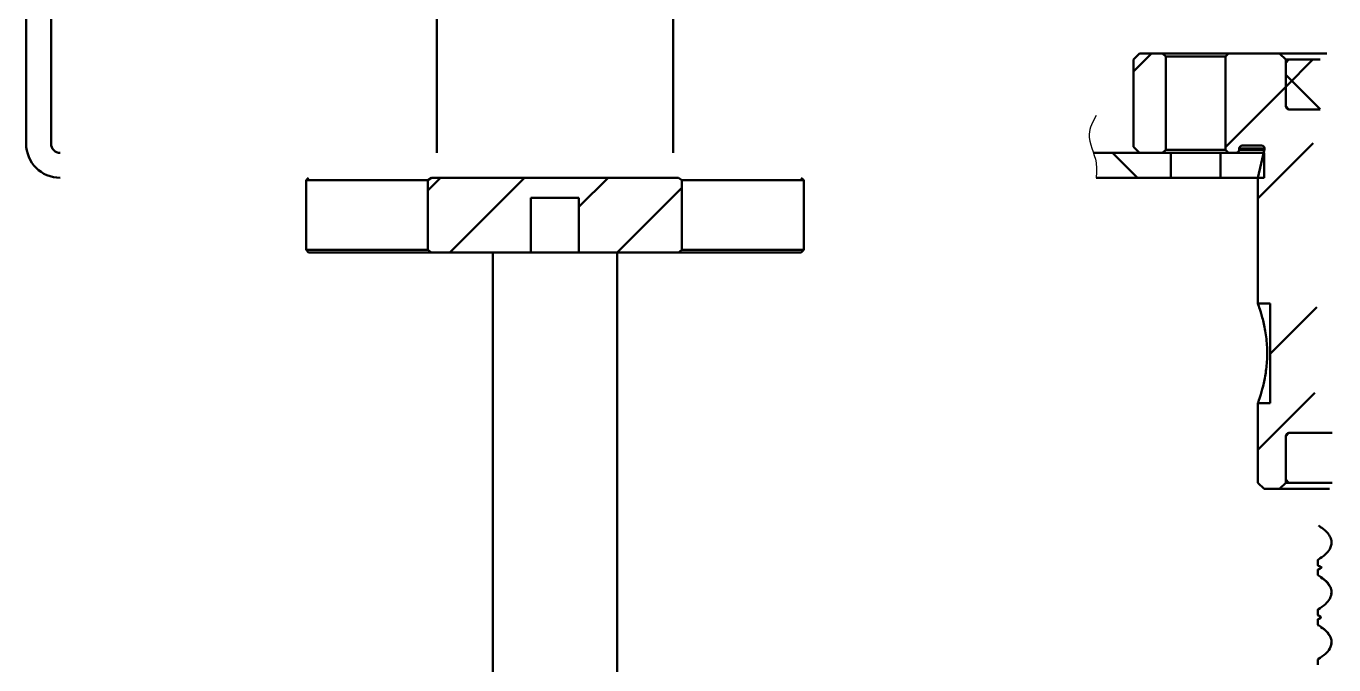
# Model space of a CAD drawing. Header units: millimetres. Extents: x -1615 to 4166, y 5 to 3174.
# Drawn here: x 2158.8 to 2228.9, y 1788.7 to 1822.9 of the extents above; entities that cross this region are included whole.
import ezdxf

# ---------------------------------------------------------------- set-up
doc = ezdxf.new("R2010")
doc.units = ezdxf.units.MM
doc.header["$LTSCALE"] = 0.25
doc.layers.add('Net dam', color=7, linetype='Continuous', lineweight=50)
doc.layers.add('net manh', color=3, linetype='Continuous', lineweight=25)
pattern_1 = [(135, (1858.4246, 670.5362), (-2.245064, -2.245064), [])]
pattern_2 = [(45, (1858.425, 670.536), (-6.73519, 6.73519), []), (45, (1862.915, 670.536), (-6.73519, 6.73519), [])]

msp = doc.modelspace()

# ---------------------------------------------------------------- hatches: boundary and pattern name
at = {"layer": 'Net dam'}
h = msp.add_hatch(dxfattribs=at)
h.set_pattern_fill('ANSI32', color=256, style=0)
h.set_pattern_definition(pattern_2)
h.paths.add_polyline_path([(2218.133, 1821.146), (2218.133, 1816.479), (2218.467, 1816.146), (2219.7, 1816.146), (2219.867, 1816.313), (2219.867, 1821.313), (2219.7, 1821.479), (2218.467, 1821.479)], flags=0)
h = msp.add_hatch(dxfattribs=at)
h.set_pattern_fill('ANSI32', color=256, style=0)
h.set_pattern_definition(pattern_2)
edge = h.paths.add_edge_path(flags=0)
edge.add_line((2227.967, 1815.764), (2227.967, 1816.528))
edge.add_spline(control_points=[(2227.967, 1816.528), (2227.964, 1816.536), (2227.96, 1816.545), (2227.955, 1816.552), (2227.95, 1816.559), (2227.944, 1816.566), (2227.937, 1816.571), (2227.935, 1816.573), (2227.932, 1816.574), (2227.93, 1816.576)], knot_values=[0, 0, 0, 0, 0.00004, 0.00004, 0.00004, 0.00008, 0.00008, 0.00008, 0.000092, 0.000092, 0.000092, 0.000092], weights=[1, 1, 1, 1, 1, 1, 1, 1, 1, 1], degree=3, periodic=0)
edge.add_spline(control_points=[(2227.93, 1816.576), (2227.765, 1816.673), (2227.605, 1816.787), (2227.476, 1816.928), (2227.412, 1816.998), (2227.355, 1817.075), (2227.312, 1817.158), (2227.276, 1817.23), (2227.249, 1817.308), (2227.237, 1817.387), (2227.226, 1817.467), (2227.23, 1817.551), (2227.248, 1817.629), (2227.265, 1817.7), (2227.293, 1817.768), (2227.329, 1817.831), (2227.389, 1817.937), (2227.47, 1818.032), (2227.56, 1818.115), (2227.637, 1818.185), (2227.72, 1818.249), (2227.807, 1818.306)], knot_values=[0, 0, 0, 0, 0.000863, 0.000863, 0.000863, 0.001283, 0.001283, 0.001283, 0.001643, 0.001643, 0.001643, 0.002005, 0.002005, 0.002005, 0.002329, 0.002329, 0.002329, 0.002877, 0.002877, 0.002877, 0.003342, 0.003342, 0.003342, 0.003342], weights=[1, 1, 1, 1, 1, 1, 1, 1, 1, 1, 1, 1, 1, 1, 1, 1, 1, 1, 1, 1, 1, 1], degree=3, periodic=0)
edge.add_line((2227.807, 1818.306), (2227.633, 1818.479))
edge.add_line((2227.633, 1818.479), (2226.467, 1818.479))
edge.add_arc((2226.467, 1818.646), 0.167, 180, 270, ccw=False)
edge.add_line((2226.3, 1818.646), (2226.3, 1821.146))
edge.add_line((2226.3, 1821.146), (2225.967, 1821.479))
edge.add_line((2225.967, 1821.479), (2223.233, 1821.479))
edge.add_line((2223.233, 1821.479), (2223.067, 1821.313))
edge.add_line((2223.067, 1821.313), (2223.067, 1816.313))
edge.add_line((2223.067, 1816.313), (2223.233, 1816.146))
edge.add_line((2223.233, 1816.146), (2223.633, 1816.146))
edge.add_arc((2223.633, 1816.313), 0.167, 270, 360)
edge.add_line((2223.8, 1816.313), (2223.8, 1816.379))
edge.add_arc((2223.967, 1816.379), 0.167, 90, 180, ccw=False)
edge.add_line((2223.967, 1816.546), (2224.99, 1816.546))
edge.add_arc((2224.99, 1816.379), 0.167, -12.99462, 90, ccw=False)
edge.add_line((2225.153, 1816.342), (2224.8, 1814.813))
edge.add_line((2224.8, 1814.813), (2224.8, 1808.079))
edge.add_line((2224.8, 1808.079), (2225.467, 1808.079))
edge.add_line((2225.467, 1808.079), (2225.467, 1802.746))
edge.add_line((2225.467, 1802.746), (2224.8, 1802.746))
edge.add_line((2224.8, 1802.746), (2224.8, 1798.479))
edge.add_line((2224.8, 1798.479), (2225.133, 1798.146))
edge.add_line((2225.133, 1798.146), (2225.967, 1798.146))
edge.add_line((2225.967, 1798.146), (2226.3, 1798.479))
edge.add_line((2226.3, 1798.479), (2226.3, 1800.979))
edge.add_arc((2226.467, 1800.979), 0.167, 90, 180, ccw=False)
edge.add_line((2226.467, 1801.146), (2227.319, 1801.146))
edge.add_spline(control_points=[(2227.319, 1801.146), (2227.316, 1801.15), (2227.314, 1801.154), (2227.312, 1801.158), (2227.276, 1801.23), (2227.249, 1801.308), (2227.237, 1801.387), (2227.226, 1801.467), (2227.23, 1801.551), (2227.248, 1801.629), (2227.265, 1801.7), (2227.293, 1801.768), (2227.329, 1801.831), (2227.389, 1801.937), (2227.47, 1802.032), (2227.56, 1802.115), (2227.672, 1802.218), (2227.799, 1802.306), (2227.93, 1802.383)], knot_values=[0.001263, 0.001263, 0.001263, 0.001263, 0.001283, 0.001283, 0.001283, 0.001643, 0.001643, 0.001643, 0.002005, 0.002005, 0.002005, 0.002329, 0.002329, 0.002329, 0.002877, 0.002877, 0.002877, 0.003559, 0.003559, 0.003559, 0.003559], weights=[1, 1, 1, 1, 1, 1, 1, 1, 1, 1, 1, 1, 1, 1, 1, 1, 1, 1, 1], degree=3, periodic=0)
edge.add_spline(control_points=[(2227.93, 1802.383), (2227.938, 1802.388), (2227.945, 1802.393), (2227.95, 1802.4), (2227.956, 1802.407), (2227.961, 1802.415), (2227.964, 1802.423), (2227.965, 1802.426), (2227.966, 1802.428), (2227.967, 1802.431)], knot_values=[0, 0, 0, 0, 0.00004, 0.00004, 0.00004, 0.00008, 0.00008, 0.00008, 0.000092, 0.000092, 0.000092, 0.000092], weights=[1, 1, 1, 1, 1, 1, 1, 1, 1, 1], degree=3, periodic=0)
edge.add_line((2227.967, 1802.431), (2227.967, 1803.194))
edge.add_spline(control_points=[(2227.967, 1803.194), (2227.964, 1803.203), (2227.96, 1803.211), (2227.955, 1803.219), (2227.95, 1803.226), (2227.944, 1803.233), (2227.937, 1803.238), (2227.935, 1803.24), (2227.932, 1803.241), (2227.93, 1803.242)], knot_values=[0, 0, 0, 0, 0.00004, 0.00004, 0.00004, 0.00008, 0.00008, 0.00008, 0.000092, 0.000092, 0.000092, 0.000092], weights=[1, 1, 1, 1, 1, 1, 1, 1, 1, 1], degree=3, periodic=0)
edge.add_spline(control_points=[(2227.93, 1803.242), (2227.765, 1803.339), (2227.605, 1803.454), (2227.476, 1803.595), (2227.412, 1803.664), (2227.355, 1803.741), (2227.312, 1803.825), (2227.276, 1803.896), (2227.249, 1803.974), (2227.237, 1804.054), (2227.226, 1804.134), (2227.23, 1804.217), (2227.248, 1804.296), (2227.265, 1804.366), (2227.293, 1804.434), (2227.329, 1804.497), (2227.389, 1804.604), (2227.47, 1804.699), (2227.56, 1804.781), (2227.672, 1804.885), (2227.799, 1804.973), (2227.93, 1805.05)], knot_values=[0, 0, 0, 0, 0.000863, 0.000863, 0.000863, 0.001283, 0.001283, 0.001283, 0.001643, 0.001643, 0.001643, 0.002005, 0.002005, 0.002005, 0.002329, 0.002329, 0.002329, 0.002877, 0.002877, 0.002877, 0.003559, 0.003559, 0.003559, 0.003559], weights=[1, 1, 1, 1, 1, 1, 1, 1, 1, 1, 1, 1, 1, 1, 1, 1, 1, 1, 1, 1, 1, 1], degree=3, periodic=0)
edge.add_spline(control_points=[(2227.93, 1805.05), (2227.938, 1805.054), (2227.945, 1805.06), (2227.95, 1805.067), (2227.956, 1805.074), (2227.961, 1805.082), (2227.964, 1805.09), (2227.965, 1805.092), (2227.966, 1805.095), (2227.967, 1805.098)], knot_values=[0, 0, 0, 0, 0.00004, 0.00004, 0.00004, 0.00008, 0.00008, 0.00008, 0.000092, 0.000092, 0.000092, 0.000092], weights=[1, 1, 1, 1, 1, 1, 1, 1, 1, 1], degree=3, periodic=0)
edge.add_line((2227.967, 1805.098), (2227.967, 1805.861))
edge.add_spline(control_points=[(2227.967, 1805.861), (2227.964, 1805.87), (2227.96, 1805.878), (2227.955, 1805.885), (2227.95, 1805.893), (2227.944, 1805.899), (2227.937, 1805.905), (2227.935, 1805.906), (2227.932, 1805.908), (2227.93, 1805.909)], knot_values=[0, 0, 0, 0, 0.00004, 0.00004, 0.00004, 0.00008, 0.00008, 0.00008, 0.000092, 0.000092, 0.000092, 0.000092], weights=[1, 1, 1, 1, 1, 1, 1, 1, 1, 1], degree=3, periodic=0)
edge.add_spline(control_points=[(2227.93, 1805.909), (2227.765, 1806.006), (2227.605, 1806.121), (2227.476, 1806.262), (2227.412, 1806.331), (2227.355, 1806.408), (2227.312, 1806.492), (2227.276, 1806.563), (2227.249, 1806.641), (2227.237, 1806.721), (2227.226, 1806.8), (2227.23, 1806.884), (2227.248, 1806.962), (2227.265, 1807.033), (2227.293, 1807.101), (2227.329, 1807.164), (2227.389, 1807.271), (2227.47, 1807.365), (2227.56, 1807.448), (2227.672, 1807.551), (2227.799, 1807.639), (2227.93, 1807.716)], knot_values=[0, 0, 0, 0, 0.000863, 0.000863, 0.000863, 0.001283, 0.001283, 0.001283, 0.001643, 0.001643, 0.001643, 0.002005, 0.002005, 0.002005, 0.002329, 0.002329, 0.002329, 0.002877, 0.002877, 0.002877, 0.003559, 0.003559, 0.003559, 0.003559], weights=[1, 1, 1, 1, 1, 1, 1, 1, 1, 1, 1, 1, 1, 1, 1, 1, 1, 1, 1, 1, 1, 1], degree=3, periodic=0)
edge.add_spline(control_points=[(2227.93, 1807.716), (2227.938, 1807.721), (2227.945, 1807.727), (2227.95, 1807.734), (2227.956, 1807.74), (2227.961, 1807.748), (2227.964, 1807.757), (2227.965, 1807.759), (2227.966, 1807.762), (2227.967, 1807.764)], knot_values=[0, 0, 0, 0, 0.00004, 0.00004, 0.00004, 0.00008, 0.00008, 0.00008, 0.000092, 0.000092, 0.000092, 0.000092], weights=[1, 1, 1, 1, 1, 1, 1, 1, 1, 1], degree=3, periodic=0)
edge.add_line((2227.967, 1807.764), (2227.967, 1808.528))
edge.add_spline(control_points=[(2227.967, 1808.528), (2227.964, 1808.536), (2227.96, 1808.545), (2227.955, 1808.552), (2227.95, 1808.559), (2227.944, 1808.566), (2227.937, 1808.571), (2227.935, 1808.573), (2227.932, 1808.574), (2227.93, 1808.576)], knot_values=[0, 0, 0, 0, 0.00004, 0.00004, 0.00004, 0.00008, 0.00008, 0.00008, 0.000092, 0.000092, 0.000092, 0.000092], weights=[1, 1, 1, 1, 1, 1, 1, 1, 1, 1], degree=3, periodic=0)
edge.add_spline(control_points=[(2227.93, 1808.576), (2227.765, 1808.673), (2227.605, 1808.787), (2227.476, 1808.928), (2227.412, 1808.998), (2227.355, 1809.075), (2227.312, 1809.158), (2227.276, 1809.23), (2227.249, 1809.308), (2227.237, 1809.387), (2227.226, 1809.467), (2227.23, 1809.551), (2227.248, 1809.629), (2227.265, 1809.7), (2227.293, 1809.768), (2227.329, 1809.831), (2227.389, 1809.937), (2227.47, 1810.032), (2227.56, 1810.115), (2227.672, 1810.218), (2227.799, 1810.306), (2227.93, 1810.383)], knot_values=[0, 0, 0, 0, 0.000863, 0.000863, 0.000863, 0.001283, 0.001283, 0.001283, 0.001643, 0.001643, 0.001643, 0.002005, 0.002005, 0.002005, 0.002329, 0.002329, 0.002329, 0.002877, 0.002877, 0.002877, 0.003559, 0.003559, 0.003559, 0.003559], weights=[1, 1, 1, 1, 1, 1, 1, 1, 1, 1, 1, 1, 1, 1, 1, 1, 1, 1, 1, 1, 1, 1], degree=3, periodic=0)
edge.add_spline(control_points=[(2227.93, 1810.383), (2227.938, 1810.388), (2227.945, 1810.393), (2227.95, 1810.4), (2227.956, 1810.407), (2227.961, 1810.415), (2227.964, 1810.423), (2227.965, 1810.426), (2227.966, 1810.428), (2227.967, 1810.431)], knot_values=[0, 0, 0, 0, 0.00004, 0.00004, 0.00004, 0.00008, 0.00008, 0.00008, 0.000092, 0.000092, 0.000092, 0.000092], weights=[1, 1, 1, 1, 1, 1, 1, 1, 1, 1], degree=3, periodic=0)
edge.add_line((2227.967, 1810.431), (2227.967, 1811.194))
edge.add_spline(control_points=[(2227.967, 1811.194), (2227.964, 1811.203), (2227.96, 1811.211), (2227.955, 1811.219), (2227.95, 1811.226), (2227.944, 1811.233), (2227.937, 1811.238), (2227.935, 1811.24), (2227.932, 1811.241), (2227.93, 1811.242)], knot_values=[0, 0, 0, 0, 0.00004, 0.00004, 0.00004, 0.00008, 0.00008, 0.00008, 0.000092, 0.000092, 0.000092, 0.000092], weights=[1, 1, 1, 1, 1, 1, 1, 1, 1, 1], degree=3, periodic=0)
edge.add_spline(control_points=[(2227.93, 1811.242), (2227.765, 1811.339), (2227.605, 1811.454), (2227.476, 1811.595), (2227.412, 1811.664), (2227.355, 1811.741), (2227.312, 1811.825), (2227.276, 1811.896), (2227.249, 1811.974), (2227.237, 1812.054), (2227.226, 1812.134), (2227.23, 1812.217), (2227.248, 1812.296), (2227.265, 1812.366), (2227.293, 1812.434), (2227.329, 1812.497), (2227.389, 1812.604), (2227.47, 1812.699), (2227.56, 1812.781), (2227.672, 1812.885), (2227.799, 1812.973), (2227.93, 1813.05)], knot_values=[0, 0, 0, 0, 0.000863, 0.000863, 0.000863, 0.001283, 0.001283, 0.001283, 0.001643, 0.001643, 0.001643, 0.002005, 0.002005, 0.002005, 0.002329, 0.002329, 0.002329, 0.002877, 0.002877, 0.002877, 0.003559, 0.003559, 0.003559, 0.003559], weights=[1, 1, 1, 1, 1, 1, 1, 1, 1, 1, 1, 1, 1, 1, 1, 1, 1, 1, 1, 1, 1, 1], degree=3, periodic=0)
edge.add_spline(control_points=[(2227.93, 1813.05), (2227.938, 1813.054), (2227.945, 1813.06), (2227.95, 1813.067), (2227.956, 1813.074), (2227.961, 1813.082), (2227.964, 1813.09), (2227.965, 1813.092), (2227.966, 1813.095), (2227.967, 1813.098)], knot_values=[0, 0, 0, 0, 0.00004, 0.00004, 0.00004, 0.00008, 0.00008, 0.00008, 0.000092, 0.000092, 0.000092, 0.000092], weights=[1, 1, 1, 1, 1, 1, 1, 1, 1, 1], degree=3, periodic=0)
edge.add_line((2227.967, 1813.098), (2227.967, 1813.861))
edge.add_spline(control_points=[(2227.967, 1813.861), (2227.964, 1813.87), (2227.96, 1813.878), (2227.955, 1813.885), (2227.95, 1813.893), (2227.944, 1813.899), (2227.937, 1813.905), (2227.935, 1813.906), (2227.932, 1813.908), (2227.93, 1813.909)], knot_values=[0, 0, 0, 0, 0.00004, 0.00004, 0.00004, 0.00008, 0.00008, 0.00008, 0.000092, 0.000092, 0.000092, 0.000092], weights=[1, 1, 1, 1, 1, 1, 1, 1, 1, 1], degree=3, periodic=0)
edge.add_spline(control_points=[(2227.93, 1813.909), (2227.765, 1814.006), (2227.605, 1814.121), (2227.476, 1814.262), (2227.412, 1814.331), (2227.355, 1814.408), (2227.312, 1814.492), (2227.276, 1814.563), (2227.249, 1814.641), (2227.237, 1814.721), (2227.226, 1814.8), (2227.23, 1814.884), (2227.248, 1814.962), (2227.265, 1815.033), (2227.293, 1815.101), (2227.329, 1815.164), (2227.389, 1815.271), (2227.47, 1815.365), (2227.56, 1815.448), (2227.672, 1815.551), (2227.799, 1815.639), (2227.93, 1815.716)], knot_values=[0, 0, 0, 0, 0.000863, 0.000863, 0.000863, 0.001283, 0.001283, 0.001283, 0.001643, 0.001643, 0.001643, 0.002005, 0.002005, 0.002005, 0.002329, 0.002329, 0.002329, 0.002877, 0.002877, 0.002877, 0.003559, 0.003559, 0.003559, 0.003559], weights=[1, 1, 1, 1, 1, 1, 1, 1, 1, 1, 1, 1, 1, 1, 1, 1, 1, 1, 1, 1, 1, 1], degree=3, periodic=0)
edge.add_spline(control_points=[(2227.93, 1815.716), (2227.938, 1815.721), (2227.945, 1815.727), (2227.95, 1815.734), (2227.956, 1815.74), (2227.961, 1815.748), (2227.964, 1815.757), (2227.965, 1815.759), (2227.966, 1815.762), (2227.967, 1815.764)], knot_values=[0, 0, 0, 0, 0.00004, 0.00004, 0.00004, 0.00008, 0.00008, 0.00008, 0.000092, 0.000092, 0.000092, 0.000092], weights=[1, 1, 1, 1, 1, 1, 1, 1, 1, 1], degree=3, periodic=0)
h = msp.add_hatch(dxfattribs=at)
h.set_pattern_fill('ANSI37', color=256, angle=90, style=0)
h.set_pattern_definition([(135, (1858.4246, 670.5362), (-2.245064, -2.245064), []), (225, (1858.4246, 670.5362), (2.245064, -2.245064), [])])
edge = h.paths.add_edge_path(flags=0)
edge.add_line((2226.467, 1821.146), (2226.3, 1820.979))
edge.add_line((2226.3, 1820.979), (2226.3, 1818.646))
edge.add_line((2226.3, 1818.646), (2226.467, 1818.479))
edge.add_line((2226.467, 1818.479), (2228.133, 1818.479))
edge.add_line((2228.133, 1818.479), (2228.133, 1818.686))
edge.add_spline(control_points=[(2228.133, 1818.686), (2228.138, 1818.695), (2228.145, 1818.702), (2228.152, 1818.708), (2228.159, 1818.714), (2228.167, 1818.718), (2228.176, 1818.721), (2228.184, 1818.724), (2228.193, 1818.726), (2228.202, 1818.725)], knot_values=[0, 0, 0, 0, 0.000044, 0.000044, 0.000044, 0.000083, 0.000083, 0.000083, 0.000123, 0.000123, 0.000123, 0.000123], weights=[1, 1, 1, 1, 1, 1, 1, 1, 1, 1], degree=3, periodic=0)
edge.add_spline(control_points=[(2228.202, 1818.725), (2228.203, 1818.725), (2228.204, 1818.725), (2228.206, 1818.725), (2228.206, 1818.725), (2228.207, 1818.725), (2228.208, 1818.725), (2228.208, 1818.725), (2228.209, 1818.725), (2228.21, 1818.725)], knot_values=[0, 0, 0, 0, 0.000006, 0.000006, 0.000006, 0.000009, 0.000009, 0.000009, 0.000012, 0.000012, 0.000012, 0.000012], weights=[1, 1, 1, 1, 1, 1, 1, 1, 1, 1], degree=3, periodic=0)
edge.add_spline(control_points=[(2228.21, 1818.725), (2228.213, 1818.725), (2228.215, 1818.726), (2228.218, 1818.726), (2228.227, 1818.727), (2228.236, 1818.729), (2228.244, 1818.733), (2228.252, 1818.737), (2228.259, 1818.742), (2228.266, 1818.748), (2228.272, 1818.755), (2228.277, 1818.762), (2228.281, 1818.77), (2228.285, 1818.778), (2228.288, 1818.787), (2228.289, 1818.796), (2228.29, 1818.805), (2228.289, 1818.814), (2228.287, 1818.823), (2228.285, 1818.832), (2228.282, 1818.84), (2228.277, 1818.848), (2228.273, 1818.855), (2228.267, 1818.862), (2228.26, 1818.868), (2228.253, 1818.873), (2228.245, 1818.878), (2228.236, 1818.881), (2228.228, 1818.883), (2228.219, 1818.885), (2228.21, 1818.885)], knot_values=[0, 0, 0, 0, 0.000012, 0.000012, 0.000012, 0.000053, 0.000053, 0.000053, 0.000094, 0.000094, 0.000094, 0.000135, 0.000135, 0.000135, 0.000176, 0.000176, 0.000176, 0.000216, 0.000216, 0.000216, 0.000257, 0.000257, 0.000257, 0.000297, 0.000297, 0.000297, 0.000338, 0.000338, 0.000338, 0.000378, 0.000378, 0.000378, 0.000378], weights=[1, 1, 1, 1, 1, 1, 1, 1, 1, 1, 1, 1, 1, 1, 1, 1, 1, 1, 1, 1, 1, 1, 1, 1, 1, 1, 1, 1, 1, 1, 1], degree=3, periodic=0)
edge.add_spline(control_points=[(2228.21, 1818.885), (2228.209, 1818.885), (2228.208, 1818.885), (2228.207, 1818.885), (2228.206, 1818.885), (2228.205, 1818.885), (2228.204, 1818.885), (2228.204, 1818.885), (2228.203, 1818.885), (2228.202, 1818.885)], knot_values=[0, 0, 0, 0, 0.000006, 0.000006, 0.000006, 0.000009, 0.000009, 0.000009, 0.000012, 0.000012, 0.000012, 0.000012], weights=[1, 1, 1, 1, 1, 1, 1, 1, 1, 1], degree=3, periodic=0)
edge.add_spline(control_points=[(2228.202, 1818.885), (2228.201, 1818.885), (2228.2, 1818.885), (2228.198, 1818.885), (2228.19, 1818.886), (2228.181, 1818.888), (2228.172, 1818.891), (2228.164, 1818.895), (2228.157, 1818.899), (2228.15, 1818.905), (2228.143, 1818.911), (2228.138, 1818.918), (2228.133, 1818.926)], knot_values=[0, 0, 0, 0, 0.000006, 0.000006, 0.000006, 0.000046, 0.000046, 0.000046, 0.000087, 0.000087, 0.000087, 0.000128, 0.000128, 0.000128, 0.000128], weights=[1, 1, 1, 1, 1, 1, 1, 1, 1, 1, 1, 1, 1], degree=3, periodic=0)
edge.add_line((2228.133, 1818.926), (2228.133, 1819.208))
edge.add_spline(control_points=[(2228.133, 1819.208), (2228.137, 1819.215), (2228.141, 1819.221), (2228.147, 1819.227), (2228.152, 1819.232), (2228.158, 1819.236), (2228.164, 1819.24)], knot_values=[0, 0, 0, 0, 0.000035, 0.000035, 0.000035, 0.000067, 0.000067, 0.000067, 0.000067], weights=[1, 1, 1, 1, 1, 1, 1], degree=3, periodic=0)
edge.add_spline(control_points=[(2228.164, 1819.24), (2228.299, 1819.318), (2228.429, 1819.407), (2228.543, 1819.513), (2228.632, 1819.596), (2228.713, 1819.69), (2228.772, 1819.796), (2228.808, 1819.859), (2228.836, 1819.928), (2228.852, 1819.998), (2228.871, 1820.078), (2228.874, 1820.162), (2228.862, 1820.242), (2228.85, 1820.322), (2228.823, 1820.4), (2228.786, 1820.472), (2228.742, 1820.556), (2228.684, 1820.633), (2228.619, 1820.703), (2228.489, 1820.843), (2228.329, 1820.957), (2228.164, 1821.053)], knot_values=[0, 0, 0, 0, 0.000701, 0.000701, 0.000701, 0.001248, 0.001248, 0.001248, 0.001575, 0.001575, 0.001575, 0.001941, 0.001941, 0.001941, 0.002305, 0.002305, 0.002305, 0.002732, 0.002732, 0.002732, 0.003597, 0.003597, 0.003597, 0.003597], weights=[1, 1, 1, 1, 1, 1, 1, 1, 1, 1, 1, 1, 1, 1, 1, 1, 1, 1, 1, 1, 1, 1], degree=3, periodic=0)
edge.add_spline(control_points=[(2228.164, 1821.053), (2228.157, 1821.056), (2228.151, 1821.061), (2228.146, 1821.067), (2228.141, 1821.072), (2228.137, 1821.078), (2228.133, 1821.084)], knot_values=[0, 0, 0, 0, 0.000035, 0.000035, 0.000035, 0.000067, 0.000067, 0.000067, 0.000067], weights=[1, 1, 1, 1, 1, 1, 1], degree=3, periodic=0)
edge.add_line((2228.133, 1821.084), (2228.133, 1821.146))
edge.add_line((2228.133, 1821.146), (2226.467, 1821.146))
h = msp.add_hatch(dxfattribs=at)
h.set_pattern_fill('ANSI31', color=256, angle=90, style=0)
h.set_pattern_definition(pattern_1)
h.paths.add_polyline_path([(2215.99, 1816.146), (2216.023, 1816.048), (2216.065, 1815.912), (2216.101, 1815.776), (2216.129, 1815.639), (2216.147, 1815.502), (2216.156, 1815.365), (2216.157, 1815.227), (2216.152, 1815.089), (2216.144, 1814.951), (2216.134, 1814.813), (2220.133, 1814.813), (2220.133, 1816.146)])
h = msp.add_hatch(dxfattribs=at)
h.set_pattern_fill('ANSI31', color=256, angle=90, style=0)
h.set_pattern_definition(pattern_1)
h.paths.add_polyline_path([(2222.8, 1814.813), (2225.133, 1814.813), (2225.133, 1816.146), (2222.8, 1816.146)], flags=0)
h = msp.add_hatch(dxfattribs=at)
h.set_pattern_fill('ANSI31', color=256, style=0)
h.set_pattern_definition([(45, (1858.4246, 670.5362), (-2.245064, 2.245064), [])])
h.paths.add_polyline_path([(2185.842, 1813.746), (2188.424, 1813.746), (2188.424, 1810.813), (2193.753, 1810.813), (2193.942, 1810.946), (2193.942, 1814.679), (2193.753, 1814.813), (2180.513, 1814.813), (2180.324, 1814.679), (2180.324, 1810.946), (2180.513, 1810.813), (2185.842, 1810.813)], flags=0)

# ---------------------------------------------------------------- linework, layer by layer
for p, q in [((2158.8, 1849.479), (2158.8, 1816.637)), ((2160.133, 1849.479), (2160.133, 1816.637)), ((2180.8, 1830.013), (2180.8, 1816.146)), ((2193.467, 1816.146), (2193.467, 1830.013)), ((2218.133, 1821.146), (2218.467, 1821.479)), ((2218.467, 1821.479), (2219.7, 1821.479)), ((2219.867, 1821.313), (2219.7, 1821.479)), ((2223.233, 1821.479), (2219.7, 1821.479)), ((2219.867, 1816.313), (2219.867, 1821.313)), ((2223.067, 1821.313), (2219.867, 1821.313)), ((2223.233, 1821.479), (2223.067, 1821.313)), ((2223.067, 1821.313), (2223.067, 1816.313)), ((2223.233, 1821.479), (2225.967, 1821.479)), ((2225.967, 1821.479), (2226.3, 1821.146)), ((2225.967, 1821.479), (2228.495, 1821.479)), ((2218.133, 1816.479), (2218.133, 1821.146)), ((2226.3, 1820.979), (2226.467, 1821.146)), ((2226.3, 1821.146), (2226.3, 1818.646)), ((2226.467, 1821.146), (2226.3, 1821.146)), ((2226.3, 1818.646), (2226.3, 1820.979)), ((2226.467, 1821.146), (2228.133, 1821.146)), ((2226.467, 1818.479), (2226.3, 1818.646)), ((2226.467, 1818.479), (2228.133, 1818.479)), ((2226.467, 1818.479), (2227.633, 1818.479)), ((2218.467, 1816.146), (2218.133, 1816.479)), ((2223.8, 1816.379), (2223.8, 1816.313)), ((2225.157, 1816.379), (2223.8, 1816.379)), ((2224.99, 1816.546), (2223.967, 1816.546)), ((2224.8, 1814.813), (2225.153, 1816.342)), ((2220.133, 1816.146), (2215.99, 1816.146)), ((2219.7, 1816.146), (2218.467, 1816.146)), ((2219.7, 1816.146), (2219.867, 1816.313)), ((2223.067, 1816.313), (2219.867, 1816.313)), ((2220.133, 1814.813), (2220.133, 1816.146)), ((2222.8, 1816.146), (2220.133, 1816.146)), ((2222.8, 1816.146), (2222.8, 1814.813)), ((2225.133, 1816.146), (2222.8, 1816.146)), ((2223.067, 1816.313), (2223.233, 1816.146)), ((2223.633, 1816.146), (2223.233, 1816.146)), ((2223.8, 1816.313), (2225.146, 1816.313)), ((2225.133, 1814.813), (2225.133, 1816.146)), ((2173.8, 1814.679), (2173.933, 1814.813)), ((2173.8, 1814.679), (2173.8, 1810.946)), ((2180.324, 1814.679), (2173.8, 1814.679)), ((2180.324, 1814.679), (2180.513, 1814.813)), ((2180.324, 1814.679), (2180.324, 1810.946)), ((2180.513, 1814.813), (2193.753, 1814.813)), ((2193.753, 1814.813), (2193.942, 1814.679)), ((2200.467, 1814.679), (2193.942, 1814.679)), ((2193.942, 1810.946), (2193.942, 1814.679)), ((2200.333, 1814.813), (2200.467, 1814.679)), ((2200.467, 1814.679), (2200.467, 1810.946)), ((2220.133, 1814.813), (2216.134, 1814.813)), ((2222.8, 1814.813), (2220.133, 1814.813)), ((2225.133, 1814.813), (2222.8, 1814.813)), ((2224.8, 1808.079), (2224.8, 1814.813)), ((2185.842, 1810.813), (2185.842, 1813.746)), ((2188.424, 1813.746), (2185.842, 1813.746)), ((2188.424, 1813.746), (2188.424, 1810.813)), ((2173.8, 1810.946), (2173.933, 1810.813)), ((2173.8, 1810.946), (2180.324, 1810.946)), ((2180.513, 1810.813), (2173.933, 1810.813)), ((2180.513, 1810.813), (2180.324, 1810.946)), ((2180.513, 1810.813), (2185.842, 1810.813)), ((2183.8, 1810.813), (2183.8, 1755.966)), ((2185.842, 1810.813), (2188.424, 1810.813)), ((2188.424, 1810.813), (2193.753, 1810.813)), ((2190.467, 1755.966), (2190.467, 1810.813)), ((2193.942, 1810.946), (2193.753, 1810.813)), ((2200.333, 1810.813), (2193.753, 1810.813)), ((2193.942, 1810.946), (2200.467, 1810.946)), ((2200.333, 1810.813), (2200.467, 1810.946)), ((2224.8, 1808.079), (2225.467, 1808.079)), ((2225.467, 1808.079), (2225.467, 1802.746)), ((2224.8, 1798.479), (2224.8, 1802.746)), ((2225.467, 1802.746), (2224.8, 1802.746)), ((2226.3, 1800.979), (2226.467, 1801.146)), ((2226.3, 1798.646), (2226.3, 1800.979)), ((2226.3, 1800.979), (2226.3, 1798.479)), ((2226.467, 1801.146), (2228.782, 1801.146)), ((2227.319, 1801.146), (2226.467, 1801.146)), ((2225.133, 1798.146), (2224.8, 1798.479)), ((2225.967, 1798.146), (2225.133, 1798.146)), ((2226.3, 1798.479), (2225.967, 1798.146)), ((2228.637, 1798.146), (2225.967, 1798.146)), ((2226.467, 1798.479), (2226.3, 1798.646)), ((2226.3, 1798.479), (2226.467, 1798.479)), ((2226.467, 1798.479), (2228.782, 1798.479)), ((2228.013, 1794.057), (2228.013, 1794.338)), ((2228.082, 1794.016), (2228.24, 1793.926)), ((2228.09, 1794.016), (2228.199, 1793.954)), ((2228.013, 1793.548), (2228.013, 1793.817)), ((2228.736, 1792.563), (2228.727, 1792.526)), ((2228.013, 1791.39), (2228.013, 1791.672)), ((2228.013, 1790.881), (2228.013, 1791.15)), ((2228.082, 1791.349), (2228.175, 1791.259)), ((2228.09, 1791.349), (2228.162, 1791.279)), ((2228.043, 1790.85), (2228.073, 1790.799)), ((2228.736, 1789.896), (2228.727, 1789.859)), ((2228.013, 1788.723), (2228.013, 1789.005))]:
    msp.add_line(p, q, dxfattribs=at)
for centre, radius, start, end in [((2226.467, 1818.646), 0.167, 180, 270), ((2160.624, 1816.637), 1.824, 180, 270), ((2160.624, 1816.637), 0.491, 180, 270), ((2223.967, 1816.379), 0.167, 90, 180), ((2224.99, 1816.379), 0.167, 347.00538, 90), ((2223.633, 1816.313), 0.167, 270, 0), ((2226.467, 1800.979), 0.167, 90, 180)]:
    msp.add_arc(centre, radius, start, end, dxfattribs=at)
for points, knots in [([(2224.8, 1808.079), (2224.81, 1808.052), (2224.831, 1807.997), (2224.976, 1807.569), (2225.149, 1806.926), (2225.288, 1806.094), (2225.317, 1805.193), (2225.234, 1804.346), (2225.078, 1803.611), (2224.908, 1803.048), (2224.811, 1802.777), (2224.803, 1802.754), (2224.8, 1802.746)], [0, 0, 0, 0, 0.102699, 0.205256, 0.311564, 0.421567, 0.527221, 0.627034, 0.728714, 0.83678, 0.946261, 1, 1, 1, 1]), ([(2228.043, 1796.183), (2228.205, 1796.078), (2228.448, 1795.92), (2228.67, 1795.621), (2228.757, 1795.375), (2228.747, 1795.134), (2228.64, 1794.876), (2228.409, 1794.604), (2228.175, 1794.454), (2228.043, 1794.37)], [0, 0, 0, 0, 0.239797, 0.35871, 0.459904, 0.561653, 0.652756, 0.804656, 1, 1, 1, 1]), ([(2228.043, 1794.37), (2228.037, 1794.366), (2228.025, 1794.358), (2228.017, 1794.345), (2228.013, 1794.338)], [0, 0, 0, 0, 0.480211, 1, 1, 1, 1]), ([(2228.013, 1794.057), (2228.018, 1794.049), (2228.028, 1794.035), (2228.051, 1794.02), (2228.07, 1794.016), (2228.081, 1794.016), (2228.082, 1794.016)], [0, 0, 0, 0, 0.318044, 0.63634, 0.953152, 1, 1, 1, 1]), ([(2228.082, 1794.016), (2228.083, 1794.016), (2228.084, 1794.016), (2228.087, 1794.016), (2228.089, 1794.016), (2228.09, 1794.016)], [0, 0, 0, 0, 0.2708044, 0.5416201, 1, 1, 1, 1]), ([(2228.09, 1794.016), (2228.099, 1794.015), (2228.116, 1794.013), (2228.14, 1793.999), (2228.158, 1793.979), (2228.168, 1793.954), (2228.17, 1793.926), (2228.162, 1793.9), (2228.146, 1793.878), (2228.124, 1793.862), (2228.104, 1793.856), (2228.092, 1793.856), (2228.089, 1793.856)], [0, 0, 0, 0, 0.106496, 0.213017, 0.31983, 0.427224, 0.535332, 0.643669, 0.751948, 0.859621, 0.966627, 1, 1, 1, 1]), ([(2228.081, 1793.856), (2228.072, 1793.855), (2228.055, 1793.853), (2228.03, 1793.84), (2228.019, 1793.825), (2228.013, 1793.817)], [0, 0, 0, 0, 0.322522, 0.645051, 1, 1, 1, 1]), ([(2228.013, 1793.548), (2228.016, 1793.542), (2228.024, 1793.529), (2228.037, 1793.521), (2228.043, 1793.516)], [0, 0, 0, 0, 0.480494, 1, 1, 1, 1]), ([(2228.043, 1793.516), (2228.205, 1793.411), (2228.448, 1793.254), (2228.67, 1792.955), (2228.757, 1792.708), (2228.747, 1792.467), (2228.64, 1792.21), (2228.409, 1791.938), (2228.175, 1791.788), (2228.043, 1791.703)], [0, 0, 0, 0, 0.239798, 0.358711, 0.459898, 0.561648, 0.652759, 0.80466, 1, 1, 1, 1]), ([(2228.089, 1793.856), (2228.088, 1793.856), (2228.087, 1793.856), (2228.084, 1793.856), (2228.082, 1793.856), (2228.081, 1793.856)], [0, 0, 0, 0, 0.271142, 0.542285, 1, 1, 1, 1]), ([(2228.181, 1793.404), (2228.284, 1793.335), (2228.476, 1793.204), (2228.611, 1793.004), (2228.673, 1792.911)], [0, 0, 0, 0, 0.536922, 1, 1, 1, 1]), ([(2228.043, 1791.703), (2228.037, 1791.699), (2228.025, 1791.691), (2228.017, 1791.678), (2228.013, 1791.672)], [0, 0, 0, 0, 0.480037, 1, 1, 1, 1]), ([(2228.013, 1791.39), (2228.018, 1791.383), (2228.028, 1791.368), (2228.051, 1791.354), (2228.07, 1791.349), (2228.081, 1791.349), (2228.082, 1791.349)], [0, 0, 0, 0, 0.31817, 0.636408, 0.953161, 1, 1, 1, 1]), ([(2228.081, 1791.189), (2228.072, 1791.188), (2228.055, 1791.187), (2228.03, 1791.173), (2228.019, 1791.158), (2228.013, 1791.15)], [0, 0, 0, 0, 0.3225, 0.644892, 1, 1, 1, 1]), ([(2228.089, 1791.189), (2228.088, 1791.189), (2228.087, 1791.189), (2228.084, 1791.189), (2228.082, 1791.189), (2228.081, 1791.189)], [0, 0, 0, 0, 0.271141, 0.542294, 1, 1, 1, 1]), ([(2228.082, 1791.349), (2228.083, 1791.349), (2228.084, 1791.349), (2228.087, 1791.349), (2228.089, 1791.349), (2228.09, 1791.349)], [0, 0, 0, 0, 0.2708044, 0.5416201, 1, 1, 1, 1]), ([(2228.09, 1791.349), (2228.099, 1791.348), (2228.116, 1791.346), (2228.14, 1791.333), (2228.158, 1791.312), (2228.168, 1791.287), (2228.17, 1791.26), (2228.162, 1791.233), (2228.146, 1791.211), (2228.124, 1791.196), (2228.104, 1791.19), (2228.092, 1791.189), (2228.089, 1791.189)], [0, 0, 0, 0, 0.106501, 0.213026, 0.319844, 0.427242, 0.535355, 0.643697, 0.751916, 0.859593, 0.966626, 1, 1, 1, 1]), ([(2228.108, 1791.301), (2228.11, 1791.298), (2228.117, 1791.288), (2228.159, 1791.279), (2228.189, 1791.272)], [0, 0, 0, 0, 0.298907, 1, 1, 1, 1]), ([(2228.013, 1790.881), (2228.016, 1790.875), (2228.024, 1790.862), (2228.037, 1790.854), (2228.043, 1790.85)], [0, 0, 0, 0, 0.480172, 1, 1, 1, 1]), ([(2228.043, 1790.85), (2228.205, 1790.744), (2228.448, 1790.587), (2228.67, 1790.288), (2228.757, 1790.041), (2228.747, 1789.801), (2228.64, 1789.543), (2228.409, 1789.271), (2228.175, 1789.121), (2228.043, 1789.037)], [0, 0, 0, 0, 0.239799, 0.358705, 0.4599, 0.56165, 0.652754, 0.804655, 1, 1, 1, 1]), ([(2228.181, 1790.738), (2228.284, 1790.668), (2228.476, 1790.538), (2228.611, 1790.337), (2228.673, 1790.245)], [0, 0, 0, 0, 0.536927, 1, 1, 1, 1]), ([(2228.043, 1789.037), (2228.037, 1789.033), (2228.025, 1789.024), (2228.017, 1789.012), (2228.013, 1789.005)], [0, 0, 0, 0, 0.480037, 1, 1, 1, 1])]:
    msp.add_open_spline(points, degree=3, knots=knots, dxfattribs=at)
at = {"layer": 'net manh'}
msp.add_spline([(2216.134, 1818.146), (2215.761, 1817.158), (2216.134, 1815.61), (2216.134, 1814.813)], degree=3, dxfattribs=at)

doc.saveas('drawing.dxf')
